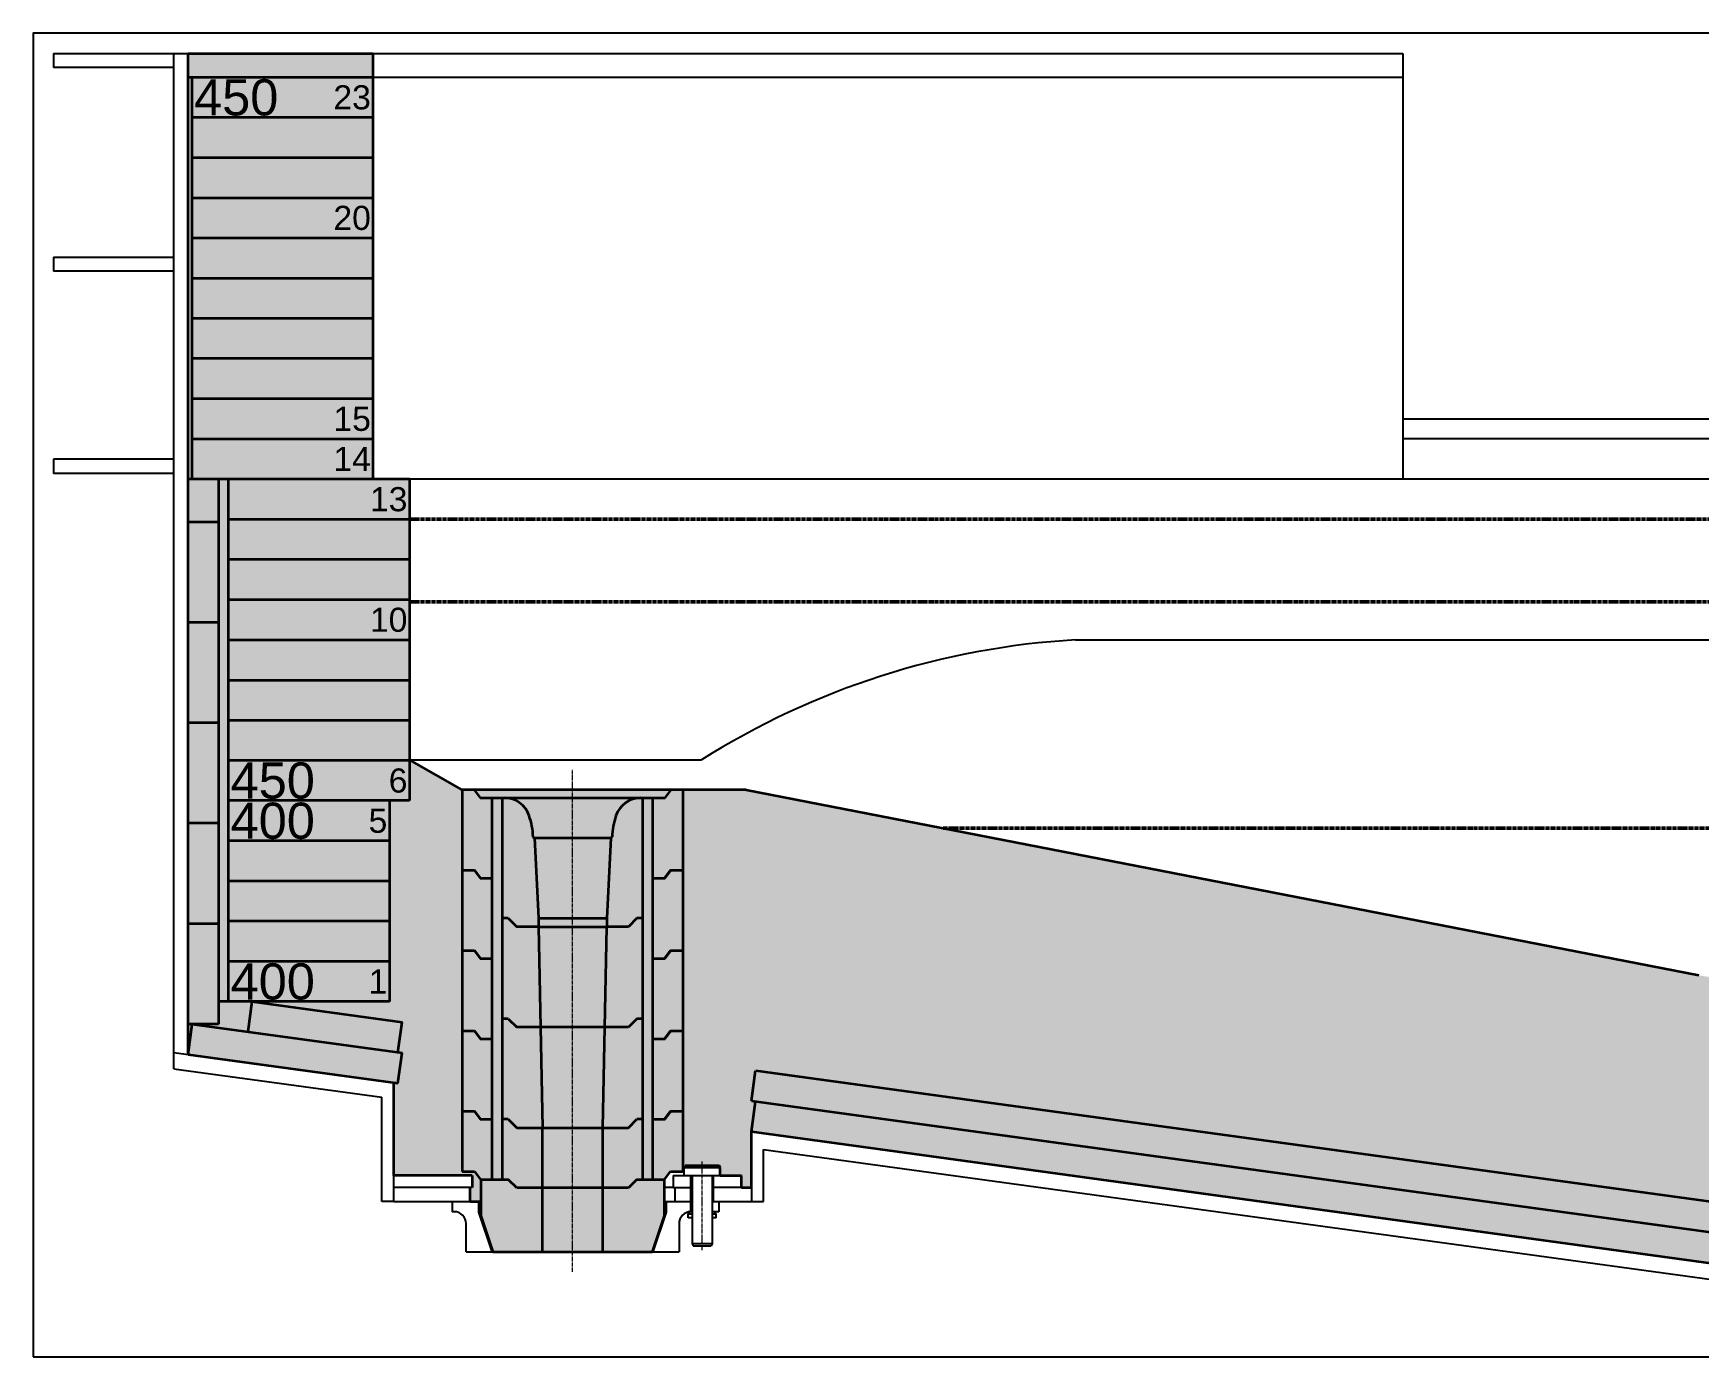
# Model space of a CAD drawing. Header units: millimetres. Extents: x 0 to 66028, y -12917 to 11698.
# Drawn here: x 21973 to 26117, y -4865 to -1572 of the extents above; entities that cross this region are included whole.
import ezdxf
from ezdxf.enums import TextEntityAlignment as Align

# ---------------------------------------------------------------- set-up
doc = ezdxf.new("R2010")
doc.units = ezdxf.units.MM
doc.linetypes.add('AM_DIN_G_W050', pattern=[13.75, 9.75, -1.5, 1, -1.5])
doc.layers.add('AM_VIEWS', color=1, linetype='Continuous', lineweight=25, plot=False)
for name, color, linetype, lineweight, true_color in [('BACKFILLING MIX', 5, 'Continuous', 25, 0x0000ff), ('HEARTH', 7, 'Continuous', 25, 0x939598), ('INSULATING FIBER', 1, 'Continuous', 25, 0xff0000), ('OLIVIA FILL', 7, 'Continuous', 25, 0x7fffbf), ('PERMANENT LINING', 7, 'Continuous', 25, 0xabab54), ('RAMMING MIX', 7, 'Continuous', 25, 0x007f1f), ('SLAG ZONE', 7, 'Continuous', 25, 0xff7f7f), ('TAPHOLE ANNULAR GAP MIX', 2, 'Continuous', 25, 0xffff00), ('TAPHOLE SET', 7, 'Continuous', 25, 0x7f5f3f), ('TAPHOLE SURROUNDING BRICKS', 7, 'Continuous', 25, 0x5291a5), ('WALL LOWER PART', 7, 'Continuous', 25, 0xffff7f), ('WALL UPPER PART', 7, 'Continuous', 25, 0x7fdfff)]:
    doc.layers.add(name, color=color, linetype=linetype, lineweight=lineweight, true_color=true_color)
for name, color, linetype, lineweight in [('Kontur_018', 4, 'Continuous', 25), ('Kontur_025', 3, 'Continuous', 25), ('Kontur_035', 2, 'Continuous', 35), ('Mitte_018', 4, 'AM_DIN_G_W050', 18), ('Mitte_05', 1, 'AM_DIN_G_W050', 50)]:
    doc.layers.add(name, color=color, linetype=linetype, lineweight=lineweight)
doc.layers.add('Text_2', color=3, linetype='Continuous')
doc.layers.add('Text_3', color=2, linetype='Continuous')
doc.styles.get("Standard").update_dxf_attribs({"font": 'arial.ttf'})

msp = doc.modelspace()

# ---------------------------------------------------------------- hatches: boundary and pattern name
at = {"layer": 'BACKFILLING MIX'}
h = msp.add_hatch(color=256, dxfattribs=at)
h.dxf.hatch_style = 2
h.paths.add_polyline_path([(22458.5600612163, -3181.110200878685), (22458.5600612163, -3081.110200878685), (22458.5600612163, -2981.110200878685), (22458.5600612163, -2881.110200878685), (22458.5600612163, -2681.110200878687), (22433.56006121631, -2681.110200878687), (22433.56006121631, -2909.289280608659), (22433.56006121631, -3037.4616490848), (22433.56006121631, -3287.461649084796), (22433.56006121631, -3537.461649084798), (22433.56006121631, -3787.4616490848), (22433.5600612163, -3981.110200878685), (22458.5600612163, -3981.110200878685), (22458.5600612163, -3881.110200878685), (22458.5600612163, -3781.110200878685), (22458.5600612163, -3681.110200878685), (22458.5600612163, -3581.110200878685), (22458.5600612163, -3481.110200878685), (22458.5600612163, -3381.110200878685), (22458.5600612163, -3281.110200878685)])
at = {"layer": 'HEARTH'}
h = msp.add_hatch(color=256, dxfattribs=at)
h.dxf.hatch_style = 1
h.paths.add_polyline_path([(23039.55972081923, -3981.110200878685), (22858.5600612163, -3981.110200878685), (22516.49353111063, -3981.110200878685), (22890.18812375943, -4032.299992549628), (22879.87374025537, -4107.596828425588), (22890.18812375943, -4109.009723215005), (22879.87619894438, -4184.288610223433), (22869.55935675131, -4182.893664301544), (22869.55935675131, -4414.061551176245), (23064.55935675131, -4414.061326738403), (23064.55976971719, -4444.061327355515), (23059.55976971719, -4444.061333419115), (23059.55981805757, -4479.061272164984), (23086.05972081926, -4479.060983751158), (23086.0105369039, -4424.66207186401), (23070.55972081926, -4404.060983751157), (23039.55972081926, -4404.060983751157)])
h.paths.add_polyline_path([(23039.5597208192, -3454.060983751157), (22910.81115989228, -3381.110200878685), (22908.5600612163, -3381.110200878685), (22908.5600612163, -3481.110200878685), (22858.5600612163, -3481.110200878685), (22858.5600612163, -3581.110200878685), (22858.5600612163, -3681.110200878685), (22858.5600612163, -3781.110200878685), (22858.5600612163, -3881.110200878685), (22858.5600612163, -3981.110200878685), (23039.55972081923, -3981.110200878685)])
edge = h.paths.add_edge_path()
edge.add_line((23769.87420519564, -4152.801996406203), (26325.31108479128, -4502.853305865961))
edge.add_arc((27357.56006121686, 3075.165303946826), 7648.000000000038, 262.2431268349237, 269.9999999999959)
edge.add_line((27357.5600612163, -4572.834696053212), (27357.56006121631, -4024.834696053211))
edge.add_arc((27357.56006121631, 3075.1653039468), 7100.000000000011, 263.6379952484078, 270, ccw=False)
edge.add_line((26570.80978317377, -3981.110200878685), (23589.55972081923, -3981.110200878685))
edge.add_line((23589.55972081923, -3981.110200878685), (23589.55972081926, -4394.059977509809))
edge.add_line((23589.55972081926, -4394.059977509809), (23592.12564912696, -4394.059978919145))
edge.add_line((23592.12564912696, -4394.059978919145), (23595.12569366092, -4389.060006832506))
edge.add_line((23595.12569366092, -4389.060006832506), (23678.99395060453, -4389.061377501826))
edge.add_line((23678.99395060453, -4389.061377501826), (23681.99319486868, -4394.060028278875))
edge.add_line((23681.99319486868, -4394.060028278875), (23681.9933589782, -4414.060626495127))
edge.add_line((23681.9933589782, -4414.060626495127), (23734.55949365077, -4414.061020239194))
edge.add_line((23734.55949365077, -4414.061020239194), (23734.55952951954, -4444.06103135539))
edge.add_line((23734.55952951954, -4444.06103135539), (23759.55990414835, -4444.061031782756))
edge.add_line((23759.55990414835, -4444.061031782756), (23759.55982169159, -4304.808562947539))
edge.add_line((23759.55982169159, -4304.808562947539), (23769.87420519564, -4229.511727071581))
edge.add_line((23769.87420519564, -4229.511727071581), (23759.55982169159, -4228.098832282164))
edge.add_line((23759.55982169159, -4228.098832282164), (23769.87420519564, -4152.801996406203))
edge = h.paths.add_edge_path()
edge.add_line((23746.51584762698, -3454.060983751157), (23589.5597208192, -3454.060983751157))
edge.add_line((23589.5597208192, -3454.060983751157), (23589.55972081923, -3981.110200878685))
edge.add_line((23589.55972081923, -3981.110200878685), (26570.80978317378, -3981.110200878685))
edge.add_arc((27357.56006121632, 3075.165303946815), 7100.000000000026, 259.93686503089907, 263.6379952484078, ccw=False)
edge.add_line((26116.95402475035, -3915.606946833822), (23746.51584762698, -3454.060983751157))
edge = h.paths.add_edge_path()
edge.add_line((30307.28547216615, -3981.110200878685), (30206.5600612163, -3981.110200878685))
edge.add_line((30206.5600612163, -3981.110200878685), (28144.31033925884, -3981.110200878684))
edge.add_arc((27357.56006121631, 3075.165303946834), 7100.000000000045, 270, 276.36200475159217, ccw=False)
edge.add_line((27357.5600612163, -4024.83469605321), (27357.5600612163, -4572.834696053211))
edge.add_arc((27357.56006121685, 3075.165303946804), 7648.000000000015, 269.9999999999959, 292.686325512695)
edge = h.paths.add_edge_path()
edge.add_line((30206.5600612163, -3681.110200878685), (30206.5600612163, -3581.110200878685))
edge.add_line((30206.5600612163, -3581.110200878685), (30206.5600612163, -3481.110200878685))
edge.add_line((30206.5600612163, -3481.110200878685), (30206.5600612163, -3428.156847077257))
edge.add_arc((27357.5600612163, 3075.165303946781), 7099.999999999994, 276.36200475159234, 293.657446573509, ccw=False)
edge.add_line((28144.31033925885, -3981.110200878685), (30206.5600612163, -3981.110200878685))
edge.add_line((30206.5600612163, -3981.110200878685), (30206.5600612163, -3881.110200878685))
edge.add_line((30206.5600612163, -3881.110200878685), (30206.5600612163, -3781.110200878685))
edge.add_line((30206.5600612163, -3781.110200878685), (30206.5600612163, -3681.110200878685))
at = {"layer": 'INSULATING FIBER'}
h = msp.add_hatch(color=256, dxfattribs=at)
h.dxf.hatch_style = 1
h.paths.add_polyline_path([(22367.5600612163, -1681.110200878686), (22357.5600612163, -1681.110200878686), (22357.5600612163, -2681.110200878687), (22367.5600612163, -2681.110200878687)])
at = {"layer": 'OLIVIA FILL'}
h = msp.add_hatch(color=256, dxfattribs=at)
h.paths.add_polyline_path([(23314.55972081926, -3454.060983751157), (23069.5597208192, -3454.060983751157), (23084.5597208192, -3474.060983751157), (23139.55972081932, -3474.060983751159), (23144.41074762991, -3474.060983751156), (23314.55972081926, -3474.060983751156)])
h.paths.add_polyline_path([(23559.5597208192, -3454.060983751159), (23314.55972081926, -3454.060983751159), (23314.55972081926, -3474.060983751156), (23484.70869400868, -3474.060983751156), (23489.55972081926, -3474.060983751156), (23544.5597208192, -3474.060983751157)])
h.paths.add_polyline_path([(23484.70869400868, -3474.060983751156), (23314.55972081926, -3474.060983751156), (23314.55972081926, -3574.060983751172), (23409.859346521, -3574.060983751176, 0.3852423424365564), (23412.70579068646, -3571.214539591213, -0.06835847039807548), (23422.55276581199, -3518.856336830023, -0.3227988071102751)])
h.paths.add_polyline_path([(23314.55972081926, -3474.060983751154), (23144.41074762991, -3474.060983751156, -0.322798807179956), (23206.56667583185, -3518.856336845697, -0.06873957099749545), (23216.41365095127, -3571.214539574175, 0.3852423440913767), (23219.26009511783, -3574.060983751168), (23314.55972081926, -3574.060983751172)])
h.paths.add_polyline_path([(23314.55972081926, -3574.06098375117), (23219.55972081928, -3574.060983751167), (23229.55972081924, -3774.060983751157), (23314.55972081926, -3774.060983751167)])
h.paths.add_polyline_path([(23409.55972081928, -3574.060983751176), (23314.55972081926, -3574.060983751172), (23314.55972081926, -3774.060983751168), (23399.55972081928, -3774.060983751177)])
h.paths.add_polyline_path([(23399.55972081928, -3774.060983751176), (23314.55972081926, -3774.060983751167), (23314.55972081926, -3795.061663207593), (23399.55969364102, -3795.062342663809), (23399.55972081928, -3795.060983750554)])
h.paths.add_polyline_path([(23314.55972081926, -3774.060983751167), (23229.55972081924, -3774.060983751157), (23229.55972081923, -3795.060983751159), (23314.55972081926, -3795.061663207593)])
h.paths.add_polyline_path([(23314.55972081926, -3795.061663207593), (23229.5597208193, -3795.060983751161), (23234.55972081924, -4045.060983751159), (23314.55972081926, -4045.060983751159)])
h.paths.add_polyline_path([(23399.55969364102, -3795.062342663809), (23314.55972081926, -3795.061663207593), (23314.55972081926, -4045.060983751159), (23394.55972081928, -4045.060983751157)])
h.paths.add_polyline_path([(23394.55972081928, -4045.060983751157), (23314.55972081926, -4045.060983751159), (23314.55972081926, -4295.060983751157), (23389.55972081928, -4295.060983751157)])
h.paths.add_polyline_path([(23314.55972081926, -4045.060983751161), (23234.5597208193, -4045.060983751161), (23239.55972081924, -4295.060983751157), (23314.55972081926, -4295.060983751157)])
h.paths.add_polyline_path([(23314.55972081926, -4295.060983751157), (23239.55972081926, -4295.060983751157), (23239.55972081926, -4445.060983751157), (23314.55972081926, -4445.060983751157)])
h.paths.add_polyline_path([(23389.55972081926, -4295.060983751157), (23314.55972081926, -4295.060983751157), (23314.55972081926, -4445.060983751157), (23389.55972081926, -4445.060983751157)])
h.paths.add_polyline_path([(23389.55972081926, -4445.060983751157), (23314.55972081926, -4445.060983751157), (23314.55972081926, -4604.060983751157), (23389.55972081926, -4604.060983751157)])
h.paths.add_polyline_path([(23314.55972081926, -4445.060983751157), (23239.55972081926, -4445.060983751157), (23239.55972081926, -4604.060983751157), (23314.55972081926, -4604.060983751156)])
at = {"layer": 'PERMANENT LINING'}
h = msp.add_hatch(color=256, dxfattribs=at)
h.dxf.hatch_style = 2
h.paths.add_polyline_path([(22433.5600612163, -3787.461649084798), (22357.5600612163, -3787.461649084798), (22357.5600612163, -4037.4616490848), (22433.5600612163, -4037.4616490848)])
h.paths.add_polyline_path([(22433.56006121631, -3537.461649084798), (22357.56006121632, -3537.461649084798), (22357.56006121632, -3787.461649084798), (22433.56006121631, -3787.461649084798)])
h.paths.add_polyline_path([(22433.56006121631, -3287.461649084796), (22357.56006121632, -3287.461649084796), (22357.56006121632, -3537.461649084798), (22433.56006121631, -3537.461649084798)])
h.paths.add_polyline_path([(22433.56006121631, -3037.461649084794), (22357.5600612163, -3037.461649084794), (22357.5600612163, -3287.461649084796), (22433.56006121631, -3287.461649084796)])
h.paths.add_polyline_path([(22433.56006121629, -2787.461649084792), (22357.5600612163, -2787.461649084792), (22357.5600612163, -3037.461649084794), (22433.56006121629, -3037.461649084794)])
h.paths.add_polyline_path([(22433.56006121629, -2681.110200878687), (22357.5600612163, -2681.110200878687), (22357.5600612163, -2787.461649084793), (22433.56006121629, -2787.461649084792)])
h = msp.add_hatch(color=256, dxfattribs=at)
h.dxf.hatch_style = 2
h.paths.add_polyline_path([(22879.87374025537, -4107.596828425589), (22890.18812375943, -4032.299992549628), (22516.49353111063, -3981.110200878685), (22506.17914760658, -4056.407036754647)])
h = msp.add_hatch(color=256, dxfattribs=at)
h.dxf.hatch_style = 2
edge = h.paths.add_edge_path()
edge.add_line((30530.01976009457, -4050.527606850951), (30499.08071210966, -3981.110200879676))
edge.add_arc((27357.56006121685, 3075.165303946804), 7724.000000000015, 269.99999999999596, 293.99908099218237, ccw=False)
edge.add_line((27357.5600612163, -4648.834696053211), (27357.5600612163, -4724.83469605321))
edge.add_arc((27357.5600612163, 3075.16530394679), 7800, 270, 293.9993075536017)
edge = h.paths.add_edge_path()
edge.add_line((23769.87420519564, -4229.511727071581), (23759.55982169159, -4304.808562947561))
edge.add_line((23759.55982169159, -4304.808562947561), (26304.73871536674, -4653.454703125853))
edge.add_arc((27357.56006121631, 3075.165303946802), 7800.000000000015, 262.24270455807, 269.9999999999999)
edge.add_line((27357.5600612163, -4724.834696053213), (27357.5600612163, -4648.834696053211))
edge.add_arc((27357.56006121687, 3075.165303946793), 7724.000000000004, 262.15708586344937, 269.9999999999958, ccw=False)
edge.add_line((26303.56157833319, -4576.583724744553), (23769.87420519564, -4229.511727071581))
h = msp.add_hatch(color=256, dxfattribs=at)
h.dxf.hatch_style = 2
edge = h.paths.add_edge_path()
edge.add_line((30336.62790224426, -4051.217424938623), (30307.28547215778, -3981.110200882181))
edge.add_arc((27357.56006121685, 3075.165303946783), 7647.999999999995, 269.9999999999959, 292.6863255126271, ccw=False)
edge.add_line((27357.5600612163, -4572.834696053212), (27357.56006121631, -4648.834696053211))
edge.add_arc((27357.56006121685, 3075.165303946796), 7724.000000000007, 269.999999999996, 292.6865691646778)
edge = h.paths.add_edge_path()
edge.add_line((23769.87420519565, -4152.801996406206), (23759.55982169159, -4228.098832282165))
edge.add_line((23759.55982169159, -4228.098832282165), (26315.02496939664, -4578.154013991241))
edge.add_arc((27357.56006121679, 3075.165303946352), 7723.999999999559, 262.2429141379986, 269.9999999999964)
edge.add_line((27357.5600612163, -4648.834696053208), (27357.5600612163, -4572.834696053211))
edge.add_arc((27357.56006121684, 3075.165303947228), 7648.000000000438, 262.1568731665251, 269.99999999999596, ccw=False)
edge.add_line((26313.90422994668, -4501.290761117922), (23769.87420519565, -4152.801996406206))
h = msp.add_hatch(color=256, dxfattribs=at)
h.dxf.hatch_style = 2
h.paths.add_polyline_path([(22879.87619894438, -4184.288610223432), (22890.18812375943, -4109.009723215006), (22367.87444472036, -4037.4616490848), (22357.5600612163, -4112.758484960756), (22869.55935675131, -4182.893664301543)])
at = {"layer": 'RAMMING MIX'}
h = msp.add_hatch(color=256, dxfattribs=at)
h.dxf.hatch_style = 1
h.paths.add_polyline_path([(22817.5600612163, -1621.834696053211), (22357.5600612163, -1621.834696053211), (22357.5600612163, -1681.110200878686), (22817.5600612163, -1681.110200878687)])
h = msp.add_hatch(color=256, dxfattribs=at)
h.dxf.hatch_style = 1
h.paths.add_polyline_path([(22516.49353111063, -3981.110200878685), (22458.5600612163, -3981.110200878685), (22433.5600612163, -3981.110200878685), (22433.5600612163, -4037.4616490848), (22367.87444472035, -4037.4616490848), (22506.17914760658, -4056.407036754647)])
h.paths.add_polyline_path([(22367.87444472036, -4037.4616490848), (22357.5600612163, -4037.4616490848), (22357.5600612163, -4112.758484960756)])
at = {"layer": 'SLAG ZONE'}
h = msp.add_hatch(color=256, dxfattribs=at)
h.dxf.hatch_style = 2
h.paths.add_polyline_path([(22908.5600612163, -3381.110200878685), (22458.5600612163, -3381.110200878685), (22458.5600612163, -3481.110200878685), (22858.5600612163, -3481.110200878685), (22908.5600612163, -3481.110200878685)])
h.paths.add_polyline_path([(22908.5600612163, -3281.110200878685), (22458.5600612163, -3281.110200878685), (22458.5600612163, -3381.110200878685), (22908.5600612163, -3381.110200878685)])
h.paths.add_polyline_path([(22908.5600612163, -3181.110200878685), (22458.5600612163, -3181.110200878685), (22458.5600612163, -3281.110200878685), (22908.5600612163, -3281.110200878685)])
h.paths.add_polyline_path([(22908.5600612163, -3081.110200878685), (22458.5600612163, -3081.110200878685), (22458.5600612163, -3181.110200878685), (22908.5600612163, -3181.110200878685)])
h.paths.add_polyline_path([(22908.5600612163, -2981.110200878685), (22458.5600612163, -2981.110200878685), (22458.5600612163, -3081.110200878685), (22908.5600612163, -3081.110200878685)])
h.paths.add_polyline_path([(22908.5600612163, -2881.110200878685), (22458.5600612163, -2881.110200878685), (22458.5600612163, -2981.110200878685), (22908.5600612163, -2981.110200878685)])
h.paths.add_polyline_path([(22908.5600612163, -2781.110200878685), (22458.5600612163, -2781.110200878685), (22458.5600612163, -2881.110200878685), (22908.5600612163, -2881.110200878685)])
h.paths.add_polyline_path([(22908.5600612163, -2681.110200878685), (22458.5600612163, -2681.110200878685), (22458.5600612163, -2781.110200878685), (22908.5600612163, -2781.110200878685)])
at = {"layer": 'TAPHOLE ANNULAR GAP MIX'}
h = msp.add_hatch(color=256, dxfattribs=at)
h.dxf.hatch_style = 1
h.paths.add_polyline_path([(23139.55972081926, -3774.060983751157), (23139.55972081926, -3474.060983751161), (23114.5597208192, -3474.060983751159), (23114.5597208192, -3674.060983751157), (23114.55972081926, -3874.060983751157), (23114.55972081926, -4074.060983751157), (23114.55972081926, -4274.060983751157), (23114.55972081926, -4424.060983751157), (23139.55972081926, -4424.060983751157), (23139.55972081926, -4274.060983751157), (23139.55972081926, -4024.060983751157)])
h.paths.add_polyline_path([(23514.55972081926, -3674.060983751157), (23514.5597208192, -3474.060983751154), (23489.55972081934, -3474.060983751152), (23489.55972081927, -3774.060983751197), (23489.55972081926, -4024.060983751157), (23489.55972081926, -4274.060983751157), (23489.55972081926, -4424.060983751157), (23514.55972081926, -4424.060983751157), (23514.55972081926, -4274.060983751157), (23514.55972081926, -4074.060983751157), (23514.55972081926, -3874.060983751157)])
at = {"layer": 'TAPHOLE SET'}
h = msp.add_hatch(color=256, dxfattribs=at)
h.dxf.hatch_style = 2
h.paths.add_polyline_path([(23219.55972081928, -3574.060983751156, -0.4149773888200222), (23216.41327054909, -3571.206727357084, 0.06906681693046211), (23206.48348329995, -3518.608480647384, 0.3216976353543833), (23144.41074762991, -3474.060983751156), (23139.55972081926, -3474.060983751157), (23139.55972081926, -3774.060983751156), (23154.55972081926, -3774.060983751156), (23175.55972081926, -3795.060983751157), (23229.55972081924, -3795.060983751157), (23229.55972081924, -3774.06098375117)])
h.paths.add_polyline_path([(23229.55972081931, -3795.060983751156), (23175.55972081926, -3795.060983751156), (23154.55972081926, -3774.060983751154), (23139.55972081926, -3774.060983751156), (23139.55972081926, -4024.060983751157), (23154.55972081926, -4024.060983751156), (23175.55972081926, -4045.060983751157), (23234.55972081924, -4045.060983751157)])
h.paths.add_polyline_path([(23234.5597208193, -4045.060983751157), (23175.55972081926, -4045.060983751157), (23154.55972081925, -4024.060983751154), (23139.55972081926, -4024.060983751157), (23139.55972081926, -4274.060983751157), (23154.55972081926, -4274.060983751157), (23175.55972081926, -4295.060983751157), (23239.55972081924, -4295.060983751157)])
h.paths.add_polyline_path([(23239.55972081926, -4295.060983751157), (23175.55972081926, -4295.060983751157), (23154.55972081926, -4274.060983751157), (23139.55972081926, -4274.060983751157), (23139.55972081926, -4424.060983751157), (23154.55972081926, -4424.060983751157), (23175.55972081926, -4445.060983751157), (23239.55972081926, -4445.060983751157)])
h.paths.add_polyline_path([(23239.55972081926, -4445.060983751157), (23175.55972081926, -4445.060983751157), (23154.55972081926, -4424.060983751157), (23086.05972081926, -4424.060983751157), (23086.05972081926, -4514.060983751156), (23116.05972081926, -4604.060983751157), (23239.55972081926, -4604.060983751157)])
h.paths.add_polyline_path([(23543.05972081926, -4514.060983751152), (23543.05972081926, -4424.060983751157), (23474.55972081926, -4424.060983751157), (23453.55972081926, -4445.060983751157), (23389.55972081926, -4445.060983751157), (23389.55972081926, -4604.060983751157), (23513.05972081926, -4604.060983751157)])
h.paths.add_polyline_path([(23489.55972081926, -4274.060983751157), (23474.55972081926, -4274.060983751157), (23453.55972081926, -4295.060983751157), (23389.55972081926, -4295.060983751157), (23389.55972081926, -4445.060983751157), (23453.55972081926, -4445.060983751157), (23474.55972081926, -4424.060983751157), (23489.55972081926, -4424.060983751157)])
h.paths.add_polyline_path([(23489.55972081926, -4024.060983751159), (23474.55972081926, -4024.060983751156), (23453.55972081926, -4045.060983751157), (23394.55972081927, -4045.060983751157), (23389.55972081928, -4295.060983751157), (23453.55972081926, -4295.060983751157), (23474.55972081926, -4274.060983751157), (23489.55972081926, -4274.060983751157)])
h.paths.add_polyline_path([(23489.55972081926, -3774.060983751157), (23474.55972081926, -3774.060983751156), (23453.55972081926, -3795.060983751157), (23399.55972081927, -3795.060983751157), (23394.55972081928, -4045.060983751157), (23453.55972081926, -4045.060983751157), (23474.55972081926, -4024.060983751156), (23489.55972081926, -4024.060983751157)])
h.paths.add_polyline_path([(23489.55972081934, -3474.060983751156), (23484.70869400868, -3474.060983751156, 0.3223299703089635), (23422.58805856695, -3518.750788065233, 0.06849698714807465), (23412.70595557395, -3571.211204631088, -0.4145395928593671), (23409.55972081928, -3574.060983751176), (23399.55972081928, -3774.060983751214), (23399.55972081928, -3795.060983751157), (23453.55972081926, -3795.060983751157), (23474.55972081926, -3774.060983751156), (23489.55972081927, -3774.060983751159)])
at = {"layer": 'TAPHOLE SURROUNDING BRICKS'}
h = msp.add_hatch(color=256, dxfattribs=at)
h.paths.add_polyline_path([(23114.55972081926, -4274.060983751157), (23085.55972081926, -4274.060983751157), (23084.55972081926, -4274.060983751157), (23069.55972081926, -4254.060983751156), (23039.55972081926, -4254.060983751157), (23039.55972081926, -4404.060983751157), (23070.55972081926, -4404.060983751157), (23085.55972081926, -4424.060983751157), (23114.55972081926, -4424.060983751157)])
h.paths.add_polyline_path([(23114.55972081926, -4074.060983751157), (23085.55972081926, -4074.060983751157), (23084.55972081926, -4074.060983751157), (23069.55972081926, -4054.060983751156), (23039.55972081926, -4054.060983751157), (23039.55972081926, -4254.060983751157), (23070.55972081926, -4254.060983751156), (23085.55972081926, -4274.060983751157), (23114.55972081926, -4274.060983751157)])
h.paths.add_polyline_path([(23114.55972081926, -3874.060983751157), (23085.55972081926, -3874.060983751157), (23084.55972081926, -3874.060983751157), (23069.55972081926, -3854.060983751156), (23039.55972081926, -3854.060983751156), (23039.55972081926, -4054.060983751157), (23070.55972081926, -4054.060983751156), (23085.55972081926, -4074.060983751156), (23114.55972081926, -4074.060983751157)])
h.paths.add_polyline_path([(23114.55972081926, -3674.060983751157), (23085.5597208192, -3674.060983751157), (23084.55972081926, -3674.060983751156), (23069.55972081926, -3654.060983751157), (23039.55972081926, -3654.060983751157), (23039.55972081926, -3854.060983751157), (23070.55972081926, -3854.060983751156), (23085.55972081926, -3874.060983751157), (23114.55972081926, -3874.060983751157)])
h.paths.add_polyline_path([(23114.5597208192, -3474.060983751159), (23084.5597208192, -3474.060983751157), (23069.55972081921, -3454.060983751157), (23039.5597208192, -3454.060983751157), (23039.5597208192, -3654.060983751157), (23070.5597208192, -3654.060983751156), (23085.55972081921, -3674.060983751157), (23114.5597208192, -3674.060983751157)])
h.paths.add_polyline_path([(23589.5597208192, -3454.060983751157), (23559.55972081921, -3454.060983751157), (23544.5597208192, -3474.060983751157), (23514.5597208192, -3474.060983751156), (23514.5597208192, -3674.060983751157), (23543.5597208192, -3674.060983751157), (23558.55972081921, -3654.060983751156), (23589.5597208192, -3654.060983751157)])
h.paths.add_polyline_path([(23589.55972081926, -3654.060983751157), (23559.55972081926, -3654.060983751159), (23544.55972081926, -3674.060983751157), (23514.55972081926, -3674.060983751157), (23514.55972081926, -3874.060983751157), (23543.55972081926, -3874.060983751157), (23558.55972081926, -3854.060983751156), (23589.55972081926, -3854.060983751157)])
h.paths.add_polyline_path([(23589.55972081926, -3854.060983751157), (23559.55972081926, -3854.060983751157), (23544.55972081926, -3874.060983751157), (23514.55972081926, -3874.060983751159), (23514.55972081926, -4074.060983751157), (23543.55972081926, -4074.060983751157), (23558.55972081926, -4054.060983751156), (23589.55972081926, -4054.060983751157)])
h.paths.add_polyline_path([(23589.55972081926, -4054.060983751157), (23559.55972081926, -4054.060983751157), (23544.55972081926, -4074.060983751157), (23514.55972081926, -4074.060983751159), (23514.55972081926, -4274.060983751157), (23543.55972081926, -4274.060983751157), (23558.55972081926, -4254.060983751156), (23589.55972081926, -4254.060983751157)])
h.paths.add_polyline_path([(23589.55972081926, -4254.060983751156), (23559.55972081926, -4254.060983751157), (23544.55972081926, -4274.060983751157), (23514.55972081926, -4274.060983751156), (23514.55972081926, -4424.060983751157), (23543.55972081926, -4424.060983751157), (23558.55972081926, -4404.060983751157), (23589.55972081926, -4404.060983751157)])
at = {"layer": 'WALL LOWER PART'}
h = msp.add_hatch(color=256, dxfattribs=at)
h.dxf.hatch_style = 1
h.paths.add_polyline_path([(22858.5600612163, -3881.110200878685), (22458.5600612163, -3881.110200878685), (22458.5600612163, -3981.110200878685), (22858.5600612163, -3981.110200878685)])
h.paths.add_polyline_path([(22858.5600612163, -3781.110200878685), (22458.5600612163, -3781.110200878685), (22458.5600612163, -3881.110200878685), (22858.5600612163, -3881.110200878685)])
h.paths.add_polyline_path([(22858.5600612163, -3681.110200878685), (22458.5600612163, -3681.110200878685), (22458.5600612163, -3781.110200878685), (22858.5600612163, -3781.110200878685)])
h.paths.add_polyline_path([(22858.5600612163, -3581.110200878685), (22458.5600612163, -3581.110200878685), (22458.5600612163, -3681.110200878685), (22858.5600612163, -3681.110200878685)])
h.paths.add_polyline_path([(22858.5600612163, -3481.110200878685), (22458.5600612163, -3481.110200878685), (22458.5600612163, -3581.110200878685), (22858.5600612163, -3581.110200878685)])
at = {"layer": 'WALL UPPER PART'}
h = msp.add_hatch(color=256, dxfattribs=at)
h.dxf.hatch_style = 1
h.paths.add_polyline_path([(22817.5600612163, -2581.110200878687), (22367.5600612163, -2581.110200878687), (22367.5600612163, -2681.110200878687), (22817.5600612163, -2681.110200878687)])
h.paths.add_polyline_path([(22817.5600612163, -2481.110200878687), (22367.5600612163, -2481.110200878687), (22367.5600612163, -2581.110200878687), (22817.5600612163, -2581.110200878687)])
h.paths.add_polyline_path([(22817.5600612163, -2381.110200878687), (22367.5600612163, -2381.110200878687), (22367.5600612163, -2481.110200878687), (22817.5600612163, -2481.110200878687)])
h.paths.add_polyline_path([(22817.5600612163, -2281.110200878687), (22367.5600612163, -2281.110200878687), (22367.5600612163, -2381.110200878687), (22817.5600612163, -2381.110200878687)])
h.paths.add_polyline_path([(22817.5600612163, -2181.110200878687), (22367.5600612163, -2181.110200878687), (22367.5600612163, -2281.110200878687), (22817.5600612163, -2281.110200878687)])
h.paths.add_polyline_path([(22817.5600612163, -2081.110200878687), (22367.5600612163, -2081.110200878687), (22367.5600612163, -2181.110200878687), (22817.5600612163, -2181.110200878687)])
h.paths.add_polyline_path([(22817.5600612163, -1981.110200878687), (22367.5600612163, -1981.110200878687), (22367.5600612163, -2081.110200878687), (22817.5600612163, -2081.110200878687)])
h.paths.add_polyline_path([(22817.5600612163, -1881.110200878687), (22367.5600612163, -1881.110200878687), (22367.5600612163, -1981.110200878687), (22817.5600612163, -1981.110200878687)])
h.paths.add_polyline_path([(22817.5600612163, -1781.110200878687), (22367.5600612163, -1781.110200878687), (22367.5600612163, -1881.110200878687), (22817.5600612163, -1881.110200878687)])
h.paths.add_polyline_path([(22817.5600612163, -1681.110200878687), (22367.5600612163, -1681.110200878687), (22367.5600612163, -1781.110200878687), (22817.5600612163, -1781.110200878687)])

# ---------------------------------------------------------------- linework, layer by layer
at = {"layer": 'AM_VIEWS'}
msp.add_lwpolyline([(21972.5600612163, -4864.834696053211), (32092.5600612163, -4864.834696053211), (32092.5600612163, -1571.834696053212), (21972.5600612163, -1571.834696053212)], close=True, dxfattribs=at)
at = {"layer": 'Kontur_018'}
for p, q in [((22022.5600612163, -1621.834696053211), (22357.5600612163, -1621.834696053211)), ((22022.5600612163, -1621.834696053211), (22022.5600612163, -1656.834696053211)), ((22322.5600612163, -1656.834696053211), (22022.5600612163, -1656.834696053211)), ((22322.5600612163, -4148.33762379431), (22322.5600612163, -1621.834696053211)), ((22022.5600612163, -2128.834696053211), (22022.5600612163, -2163.834696053211)), ((22022.5600612163, -2128.834696053211), (22322.5600612163, -2128.834696053211)), ((22322.5600612163, -2163.834696053211), (22022.5600612163, -2163.834696053211)), ((22322.5600612163, -2631.834696053211), (22022.5600612163, -2631.834696053209)), ((22022.5600612163, -2631.834696053209), (22022.5600612163, -2666.834696053209)), ((22322.5600612163, -2666.834696053209), (22022.5600612163, -2666.834696053209)), ((22322.5600612163, -4107.964081338847), (22357.5600612163, -4112.758484960757)), ((22322.5600612163, -4148.33762379431), (22839.55935675131, -4219.157717938228)), ((22839.55935675131, -4479.060983751157), (22839.55935675131, -4219.157717938228)), ((23789.55987487666, -4349.291601507229), (26299.3248423656, -4693.086637229166)), ((23789.55993543334, -4479.060125786107), (23789.55987487666, -4349.291601507229)), ((22869.55935675131, -4479.060983751157), (22869.55935675131, -4414.061551176245)), ((23564.5598577186, -4414.061027831742), (23564.55948062148, -4444.061028752509)), ((23564.5598577186, -4414.061027831742), (23609.05972828199, -4414.060577000457)), ((23592.12546303171, -4414.060717559843), (23592.1256546492, -4394.059978919147)), ((23592.1256546492, -4394.059978919147), (23681.99319486868, -4394.060028278875)), ((23609.05972828199, -4414.060577000457), (23665.05985545288, -4414.060609218503)), ((23609.05985259179, -4504.064743956429), (23609.05972828199, -4414.060577000457)), ((23612.05949856421, -4414.060558952378), (23612.05960208486, -4584.061463542877)), ((23662.05949856396, -4414.061024172839), (23662.05901272413, -4584.061297966715)), ((23665.05981805708, -4479.060499655658), (23665.05985545294, -4414.060499655545)), ((23665.05985545294, -4414.060499655545), (23681.99335898622, -4414.061604206849)), ((23064.55976971719, -4444.061327355515), (22869.55935675131, -4444.061563836398)), ((23564.55948062148, -4444.061028752509), (23543.05989358697, -4444.060710550424)), ((23564.55948062149, -4444.061028449329), (23609.0597697173, -4444.061029210035)), ((23569.55947412791, -4479.061028921215), (23569.55948062148, -4444.061028921216)), ((23612.05951683247, -4444.06057285731), (23609.05976971667, -4444.060577000428)), ((23665.05976971662, -4444.060499655692), (23662.05941282915, -4444.060503799656)), ((23734.55952951958, -4444.061061673826), (23665.05983819332, -4444.060499655598)), ((23759.55981931115, -4444.061031782755), (23759.55989358751, -4444.061029727689)), ((23759.55989358751, -4444.061031782756), (23759.55989358751, -4479.060451697512)), ((22869.55935675131, -4479.060983751157), (22839.55935675131, -4479.060983751157)), ((22869.55935675131, -4479.060983751157), (23059.55981805757, -4479.061272164984)), ((23014.5598180577, -4479.061398097641), (23014.5598525866, -4504.061398097618)), ((23019.5598525866, -4504.061391191837), (23014.5598525866, -4504.061398097618)), ((23081.55935675131, -4505.060983751158), (23081.55935675131, -4479.060983751158)), ((23081.55935675131, -4479.061305559488), (23081.55981805763, -4479.061305560188)), ((23114.55935675131, -4604.060983751158), (23081.55935675131, -4505.060983751158)), ((23081.55935675131, -4505.060983751158), (23086.05935675131, -4505.060983751158)), ((23547.55935675131, -4505.060983751158), (23514.55935675131, -4604.060983751158)), ((23543.05935675131, -4479.06098375116), (23547.55935675131, -4479.060983751158)), ((23543.05935675131, -4505.060983751158), (23547.55935675131, -4505.060983751158)), ((23547.55935675131, -4479.060983751158), (23547.55935675131, -4505.060983751158)), ((23547.55981805719, -4479.060661941488), (23612.05953814543, -4479.060572857308)), ((23602.05987330721, -4519.063337061807), (23602.05989017574, -4509.059804199182)), ((23602.05989017574, -4509.059804199182), (23606.94491902871, -4504.174761852213)), ((23602.05989017574, -4509.059804199182), (23612.05955641322, -4509.059816651932)), ((23612.05955336898, -4504.060572857317), (23609.51682933022, -4504.060576369215)), ((23662.05922706894, -4509.059878917349), (23672.05990494252, -4509.05989137136)), ((23678.48429529352, -4504.060481114384), (23662.05924135654, -4504.060503799945)), ((23662.05931280346, -4479.060503799821), (23665.05981805708, -4479.060499655658)), ((23665.05981805708, -4479.060499655658), (23759.5599354337, -4479.060451697491)), ((23672.05990494252, -4509.05989137136), (23667.06067182139, -4504.0606205367)), ((23672.05987330404, -4519.063435475788), (23672.05990494252, -4509.05989137136)), ((23678.48426076462, -4479.060481114408), (23678.48429529352, -4504.060481114384)), ((23759.55993543336, -4479.06016165487), (23789.55993543334, -4479.060125786107)), ((23049.55999070217, -4604.061349757063), (23049.55989402125, -4534.06134975713)), ((23579.55989402074, -4534.060617744446), (23579.55999070166, -4604.060617744379)), ((23612.05955477718, -4519.060572857326), (23602.05987330721, -4519.063337061807)), ((23672.05987330404, -4519.063435475788), (23662.05915607684, -4519.060503800076)), ((23662.05901272413, -4584.061297966715), (23612.05960208486, -4584.061463542877)), ((23612.05960208486, -4584.061463542877), (23615.05947152244, -4589.061112504427)), ((23615.05947152244, -4589.061112504427), (23659.05951957573, -4589.060271864324)), ((23662.05901272448, -4584.061174986824), (23659.05951957573, -4589.060271864324)), ((23049.55999070217, -4604.061349757063), (23116.05972081926, -4604.060983751157)), ((23513.05972081926, -4604.060983751157), (23579.55935675131, -4604.060983751158))]:
    msp.add_line(p, q, dxfattribs=at)
for centre, radius, start, end in [((23019.55989402128, -4534.06139119181), 30.00000000000004, 7.913435327780137e-05, 90.00007913435324), ((23609.55989402071, -4534.060576309765), 29.99999999999998, 90.95505300806946, 180.0000791343533), ((23609.51657844777, -4529.088944415891), 25.02836804793537, 89.99942567151244, 91.04561018384462)]:
    msp.add_arc(centre, radius, start, end, dxfattribs=at)
at = {"layer": 'Kontur_025'}
for p, q in [((22817.5600612163, -1621.834696053211), (25380.65318402971, -1621.834696053213)), ((25380.65318402971, -1621.834696053213), (25380.65318402971, -2681.110200878684)), ((22807.5600612163, -1681.110200878687), (25380.65318402971, -1681.110200878688)), ((25380.65318402971, -2179.83469605321), (25380.65318402971, -2179.83469605321)), ((31440.00508465263, -2531.839589145576), (25380.65318402971, -2531.83469605321)), ((31440.00508465263, -2581.121805224873), (25380.65318402971, -2581.116912132508)), ((30106.0689296757, -2681.110200878684), (22908.5600612163, -2681.110200878686)), ((24566.25863317505, -3081.110200878684), (30206.56006121631, -3081.110200878681)), ((22908.5600612163, -3379.834696053208), (23635.56513405579, -3379.834696053203))]:
    msp.add_line(p, q, dxfattribs=at)
msp.add_arc((24680.02076568351, -5034.719775114241), 1956.919055898252, 93.33267077506102, 122.2574509800468, dxfattribs=at)
at = {"layer": 'Kontur_035'}
for p, q in [((22357.5600612163, -1621.834696053211), (22817.5600612163, -1621.834696053211)), ((22357.5600612163, -4112.758484960756), (22357.5600612163, -1621.834696053211)), ((22817.5600612163, -1621.834696053211), (22817.5600612163, -2681.110200878687)), ((22357.5600612163, -1681.110200878686), (22817.5600612163, -1681.110200878687)), ((22367.5600612163, -2681.110200878687), (22367.5600612163, -1681.110200878686)), ((22817.5600612163, -1781.110200878687), (22367.5600612163, -1781.110200878687)), ((22367.5600612163, -1881.110200878687), (22817.5600612163, -1881.110200878687)), ((22367.5600612163, -1981.110200878687), (22817.5600612163, -1981.110200878687)), ((22367.5600612163, -2081.110200878687), (22817.5600612163, -2081.110200878687)), ((22367.5600612163, -2181.110200878687), (22817.5600612163, -2181.110200878687)), ((22817.5600612163, -2281.110200878687), (22367.5600612163, -2281.110200878687)), ((22817.5600612163, -2381.110200878687), (22367.5600612163, -2381.110200878687)), ((22817.5600612163, -2481.110200878687), (22367.5600612163, -2481.110200878687)), ((22367.5600612163, -2581.110200878687), (22817.5600612163, -2581.110200878687)), ((22908.5600612163, -2681.110200878686), (22357.5600612163, -2681.110200878687)), ((22433.56006121629, -2681.110200878687), (22433.5600612163, -4037.4616490848)), ((22458.5600612163, -3981.110200878685), (22458.5600612163, -2681.110200878685)), ((22908.5600612163, -2681.110200878685), (22908.5600612163, -3481.110200878685)), ((22357.5600612163, -2787.461649084792), (22433.56006121629, -2787.461649084792)), ((22458.5600612163, -2781.110200878685), (22908.5600612163, -2781.110200878685)), ((22908.5600612163, -2881.110200878685), (22458.5600612163, -2881.110200878685)), ((22458.5600612163, -2981.110200878685), (22908.5600612163, -2981.110200878685)), ((22357.56006121632, -3037.461649084794), (22433.56006121631, -3037.461649084794)), ((22458.5600612163, -3081.110200878685), (22908.5600612163, -3081.110200878685)), ((22458.5600612163, -3181.110200878685), (22908.5600612163, -3181.110200878685)), ((22433.56006121631, -3287.461649084796), (22357.56006121632, -3287.461649084796)), ((22458.5600612163, -3281.110200878685), (22908.5600612163, -3281.110200878685)), ((22908.5600612163, -3381.110200878685), (22458.5600612163, -3381.110200878685)), ((23039.5597208192, -3454.060983751157), (22908.5600612163, -3379.834696053208)), ((22908.5600612163, -3481.110200878685), (22458.5600612163, -3481.110200878685)), ((22858.5600612163, -3481.110200878685), (22858.5600612163, -3981.110200878685)), ((23039.5597208192, -3454.060983751157), (23039.55972081926, -4404.060983751157)), ((23746.51584762698, -3454.060983751157), (23039.5597208192, -3454.060983751157)), ((23069.5597208192, -3454.060983751157), (23084.5597208192, -3474.060983751157)), ((23084.5597208192, -3474.060983751157), (23544.5597208192, -3474.060983751157)), ((23114.55972081926, -4424.060983751157), (23114.5597208192, -3474.060983751157)), ((23139.55972081926, -3474.060983751154), (23139.55972081926, -4424.060983751156)), ((23489.55972081926, -4424.060983751156), (23489.55972081934, -3474.060983751194)), ((23514.55972081926, -4424.060983751157), (23514.5597208192, -3474.060983751157)), ((23544.5597208192, -3474.060983751157), (23559.5597208192, -3454.060983751157)), ((23589.55972081926, -4404.060983751157), (23589.5597208192, -3454.060983751157)), ((23746.51584762698, -3454.060983751157), (26116.95402475036, -3915.606946833826)), ((22433.56006121631, -3537.461649084798), (22357.56006121632, -3537.461649084798)), ((22858.5600612163, -3581.110200878685), (22458.5600612163, -3581.110200878685)), ((23219.55972081928, -3574.060983751167), (23409.55972081928, -3574.060983751176)), ((23219.55972081928, -3574.060983751154), (23229.55972081924, -3774.060983751156)), ((23409.55972081928, -3574.060983751176), (23399.55972081928, -3774.060983751176)), ((22458.5600612163, -3681.110200878685), (22858.5600612163, -3681.110200878685)), ((23039.5597208192, -3654.060983751157), (23070.5597208192, -3654.060983751157)), ((23069.55972081926, -3654.060983751157), (23084.55972081926, -3674.060983751157)), ((23070.5597208192, -3654.060983751157), (23085.5597208192, -3674.060983751157)), ((23084.55972081926, -3674.060983751157), (23114.55972081926, -3674.060983751157)), ((23514.55972081926, -3674.060983751157), (23544.55972081926, -3674.060983751157)), ((23543.5597208192, -3674.060983751157), (23558.5597208192, -3654.060983751157)), ((23544.55972081926, -3674.060983751157), (23559.55972081926, -3654.060983751157)), ((23558.5597208192, -3654.060983751157), (23589.5597208192, -3654.060983751157)), ((22433.56006121631, -3787.4616490848), (22357.56006121632, -3787.4616490848)), ((22858.5600612163, -3781.110200878685), (22458.5600612163, -3781.110200878685)), ((23154.55972081926, -3774.060983751154), (23139.55972081926, -3774.060983751156)), ((23154.55972081926, -3774.060983751156), (23175.55972081926, -3795.060983751156)), ((23229.5597208193, -3795.060983751156), (23175.55972081926, -3795.060983751156)), ((23229.55972081924, -3774.060983751156), (23229.55972081924, -3795.060983751156)), ((23229.55972081924, -3774.060983751156), (23399.55972081928, -3774.060983751176)), ((23229.5597208193, -3795.060983751157), (23399.55969364102, -3795.062342663808)), ((23229.5597208193, -3795.060983751157), (23239.55972081924, -4295.060983751156)), ((23389.55972081928, -4295.060983751156), (23399.55972081928, -3795.060983751156)), ((23399.55972081928, -3774.060983751196), (23399.55972081928, -3795.060983751196)), ((23453.55972081926, -3795.060983751156), (23399.55972081928, -3795.060983751156)), ((23474.55972081926, -3774.060983751156), (23453.55972081926, -3795.060983751156)), ((23489.55972081926, -3774.060983751156), (23474.55972081926, -3774.060983751154)), ((23039.55972081926, -3854.060983751157), (23070.55972081926, -3854.060983751157)), ((23069.55972081926, -3854.060983751157), (23084.55972081926, -3874.060983751157)), ((23070.55972081926, -3854.060983751157), (23085.55972081926, -3874.060983751157)), ((23543.55972081926, -3874.060983751157), (23558.55972081926, -3854.060983751157)), ((23544.55972081926, -3874.060983751157), (23559.55972081926, -3854.060983751157)), ((23558.55972081926, -3854.060983751157), (23589.55972081926, -3854.060983751157)), ((22858.5600612163, -3881.110200878685), (22458.5600612163, -3881.110200878685)), ((23084.55972081926, -3874.060983751157), (23114.55972081926, -3874.060983751157)), ((23514.55972081926, -3874.060983751157), (23544.55972081926, -3874.060983751157)), ((22858.5600612163, -3981.110200878685), (22433.5600612163, -3981.110200878685)), ((22516.49353111063, -3981.110200878685), (22506.17914760658, -4056.407036754642)), ((22516.49353111064, -3981.110200878685), (22890.18812375943, -4032.299992549628)), ((22357.5600612163, -4112.758484960756), (22367.87444472036, -4037.461649084798)), ((22433.5600612163, -4037.4616490848), (22357.56006121631, -4037.4616490848)), ((22367.87444472036, -4037.4616490848), (22890.18812375943, -4109.009723215006)), ((22879.87374025537, -4107.596828425589), (22890.18812375943, -4032.299992549629)), ((23039.55972081926, -4054.060983751157), (23070.55972081926, -4054.060983751157)), ((23069.55972081926, -4054.060983751157), (23084.55972081926, -4074.060983751157)), ((23070.55972081926, -4054.060983751157), (23085.55972081926, -4074.060983751157)), ((23154.55972081926, -4024.060983751154), (23139.55972081926, -4024.060983751156)), ((23154.55972081926, -4024.060983751156), (23175.55972081926, -4045.060983751156)), ((23453.55972081926, -4045.060983751156), (23175.55972081926, -4045.060983751156)), ((23474.55972081926, -4024.060983751156), (23453.55972081926, -4045.060983751156)), ((23489.55972081926, -4024.060983751156), (23474.55972081926, -4024.060983751154)), ((23543.55972081926, -4074.060983751157), (23558.55972081926, -4054.060983751157)), ((23544.55972081926, -4074.060983751157), (23559.55972081926, -4054.060983751157)), ((23558.55972081926, -4054.060983751157), (23589.55972081926, -4054.060983751157)), ((23084.55972081926, -4074.060983751157), (23114.55972081926, -4074.060983751157)), ((23514.55972081926, -4074.060983751157), (23544.55972081926, -4074.060983751157)), ((22357.5600612163, -4112.758484960755), (22879.87374025537, -4184.306559090962)), ((22879.87374025537, -4184.306559090961), (22890.18812375943, -4109.009723215006)), ((22869.55935675131, -4414.061551176246), (22869.55935675131, -4182.893664301544)), ((23759.55982169159, -4228.098832282164), (23769.87420519564, -4152.801996406204)), ((23769.87420519565, -4152.801996406204), (26325.36748237601, -4502.861031374088)), ((23039.55972081926, -4254.060983751157), (23070.55972081926, -4254.060983751157)), ((23069.55972081926, -4254.060983751157), (23084.55972081926, -4274.060983751157)), ((23070.55972081926, -4254.060983751157), (23085.55972081926, -4274.060983751157)), ((23543.55972081926, -4274.060983751157), (23558.55972081926, -4254.060983751157)), ((23544.55972081926, -4274.060983751157), (23559.55972081926, -4254.060983751157)), ((23558.55972081926, -4254.060983751157), (23589.55972081926, -4254.060983751157)), ((23759.55982169159, -4228.098832282164), (26315.05309887195, -4578.157867250049)), ((23759.55982169159, -4304.80856294754), (23769.87420519564, -4229.511727071581)), ((23084.55972081926, -4274.060983751157), (23114.55972081926, -4274.060983751157)), ((23154.55972081926, -4274.060983751156), (23139.55972081926, -4274.060983751156)), ((23154.55972081926, -4274.060983751156), (23175.55972081926, -4295.060983751156)), ((23175.55972081926, -4295.060983751156), (23453.55972081926, -4295.060983751156)), ((23239.55972081926, -4604.060983751157), (23239.55972081926, -4295.060983751156)), ((23389.55972081926, -4604.060983751157), (23389.55972081926, -4295.060983751156)), ((23453.55972081926, -4295.060983751156), (23474.55972081926, -4274.060983751156)), ((23489.55972081926, -4274.060983751156), (23474.55972081926, -4274.060983751156)), ((23514.55972081926, -4274.060983751157), (23544.55972081926, -4274.060983751157)), ((23759.55982169159, -4304.80856294754), (26304.73871536789, -4653.45470312601)), ((23759.55981931115, -4444.061031782756), (23759.55982169159, -4304.80856294754)), ((23592.12564912698, -4394.059978919102), (23595.12569564893, -4389.060003519211)), ((23595.12569564891, -4389.060006832538), (23678.99395060453, -4389.061377501826)), ((23681.99319486868, -4394.060028278875), (23678.9931538392, -4389.060049583435)), ((23064.55935675131, -4414.061326738403), (22869.55935675131, -4414.061551176245)), ((23039.55972081926, -4404.060983751157), (23070.55972081926, -4404.060983751157)), ((23064.55935675131, -4414.061326738403), (23064.55976971719, -4444.061327658696)), ((23070.55972081926, -4404.060983751157), (23085.55972081926, -4424.060983751156)), ((23085.55972081926, -4424.060983751156), (23154.55972081926, -4424.060983751156)), ((23086.05972081926, -4424.060983751156), (23086.05972081926, -4514.060983751156)), ((23175.55972081926, -4445.060983751156), (23154.55972081926, -4424.060983751156)), ((23474.55972081926, -4424.060983751156), (23453.55972081926, -4445.060983751156)), ((23474.55972081926, -4424.060983751156), (23543.55972081926, -4424.060983751156)), ((23543.05972081926, -4514.060983751156), (23543.05972081926, -4424.060983751157)), ((23543.55972081926, -4424.060983751156), (23558.55972081926, -4404.060983751157)), ((23558.55972081926, -4404.060983751157), (23589.55972081926, -4404.060983751157)), ((23592.1256546492, -4394.059978919147), (23589.55972081926, -4394.059978919147)), ((23681.99335898622, -4414.061604206849), (23681.99319486868, -4394.060028278875)), ((23681.9933589782, -4414.060626495128), (23734.55949365077, -4414.061020239194)), ((23734.55952951954, -4444.061031355388), (23734.55949365077, -4414.061020239194)), ((23059.55981805766, -4479.061333805495), (23059.55976971719, -4444.06133380553)), ((23453.55972081926, -4445.060983751156), (23175.55972081926, -4445.060983751156)), ((23734.55952951958, -4444.061061673826), (23759.55989358751, -4444.061031782756)), ((23059.55981805757, -4479.061272164984), (23086.05972081926, -4479.061272164984)), ((23086.05972081926, -4514.060983751156), (23116.05972081926, -4604.060983751157)), ((23513.05972081926, -4604.060983751157), (23543.05972081926, -4514.060983751156)), ((23116.05972081926, -4604.060983751157), (23513.05972081926, -4604.060983751157))]:
    msp.add_line(p, q, dxfattribs=at)
for centre, radius, start, end in [((23144.41074762991, -3539.580983751154), 65.52, 18.43992990234697, 90), ((23484.70869400868, -3539.580983751196), 65.52, 90, 161.560070097653), ((23021.96758298396, -3580.678833830717), 194.6762600157559, 2.786564464241326, 18.51577064892486), ((23608.21845774051, -3580.879428467605), 195.7514062671833, 161.5276960186862, 177.1699688680492), ((23219.40990796846, -3571.064726734526), 3, 182.8624052261517, 272.8624052262562), ((23409.70953367012, -3571.064726734544), 3, 267.1375947737438, 357.1375947738483)]:
    msp.add_arc(centre, radius, start, end, dxfattribs=at)
at = {"layer": 'Mitte_018'}
for p, q in [((23314.55972081926, -4654.060983751157), (23314.55972081926, -3404.060983751157)), ((23637.05998455152, -4599.607681762987), (23637.05967966565, -4378.860811813174))]:
    msp.add_line(p, q, dxfattribs=at)
at = {"layer": 'Mitte_05'}
for p, q in [((22908.5600612163, -2781.116912132503), (30206.5600612163, -2781.116912132505)), ((22908.5600612163, -2986.110200878685), (30206.5600612163, -2986.110200878687)), ((24236.96659589144, -3549.556223887326), (29813.48717608325, -3549.556223887326))]:
    msp.add_line(p, q, dxfattribs=at)

# ---------------------------------------------------------------- texts
at = {"layer": 'Text_2'}
for s, p in [('23', (22812.5600612163, -1731.110200878687)), ('20', (22812.5600612163, -2031.110200878687)), ('15', (22812.5600612163, -2531.110200878687)), ('14', (22812.5600612163, -2631.110200878687)), ('13', (22903.5600612163, -2731.116912132503)), ('10', (22903.5600612163, -3031.110200878685)), ('6', (22903.5600612163, -3431.110200878685)), ('5', (22853.5600612163, -3531.110200878685)), ('1', (22853.5600612163, -3931.110200878685))]:
    msp.add_text(s, height=60, dxfattribs=at).set_placement(p, align=Align.MIDDLE_RIGHT)
at = {"layer": 'Text_3'}
for s, p in [('450', (22372.5600612163, -1731.110200878686)), ('450', (22463.5600612163, -3431.110200878684)), ('400', (22463.5600612163, -3531.110200878684)), ('400', (22463.5600612163, -3931.110200878684))]:
    msp.add_text(s, height=90, dxfattribs=at).set_placement(p, align=Align.MIDDLE_LEFT)

doc.saveas('drawing.dxf')
